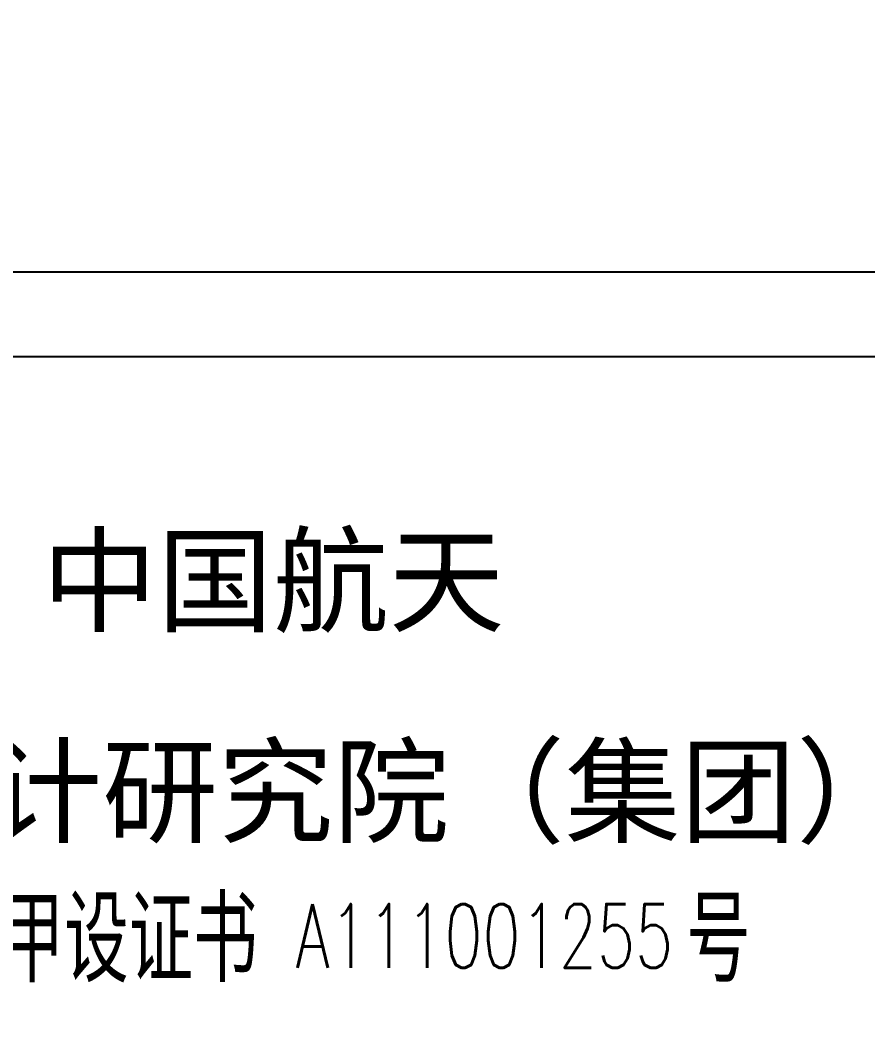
# Model space of a CAD drawing. Extents: x 2166032 to 5302137, y 581493 to 2416206.
# Drawn here: x 2945663 to 2948662, y 1073368 to 1076924 of the extents above; entities that cross this region are included whole.
import ezdxf

# ---------------------------------------------------------------- set-up
doc = ezdxf.new("R2010")
doc.units = 0
doc.header["$LTSCALE"] = 1000
doc.header["$MEASUREMENT"] = 0
doc.layers.add('PUB_TITLE', color=137, linetype='Continuous')
doc.styles.add('_HZTXT', font='！tssdeng.shx', dxfattribs={"width": 0.8, "bigfont": '！tssdchn.shx'})
doc.styles.add('_SIMPLEX', font='SIMPLEX', dxfattribs={"width": 0.6})
doc.styles.add('a1', font='')
doc.styles.get('a1').set_extended_font_data('SimSun')

msp = doc.modelspace()

# ---------------------------------------------------------------- linework, layer by layer
msp.add_circle((2604640.5, 1020101.3), 438608.5)
at = {"layer": 'PUB_TITLE'}
msp.add_line((2943726.9, 1076033.4, -200), (2961290.1, 1076033.4, -200), dxfattribs=at)
at = {"layer": 'PUB_TITLE', "color": 30}
msp.add_line((2944126.9, 1075733.4, -200), (2960890.1, 1075733.4, -200), dxfattribs=at)

# ---------------------------------------------------------------- texts
at = {"style": 'a1'}
for s, p in [('中国航天', (2945739.9, 1074790.1)), ('建筑设计研究院（集团）', (2944316.9, 1074044))]:
    msp.add_text(s, height=300, dxfattribs=at).set_placement(p)
at = {"style": '_HZTXT', "width": 0.8}
for s, p in [('建设部发甲设证书', (2944679.7, 1073518.9)), ('号', (2948019.4, 1073519.9))]:
    msp.add_text(s, height=300, dxfattribs=at).set_placement(p)
at = {"layer": 'PUB_TITLE', "style": '_SIMPLEX', "width": 0.7}
msp.add_text('A111001255', height=225, dxfattribs=at).set_placement((2946637.5, 1073570.2))

doc.saveas('drawing.dxf')
